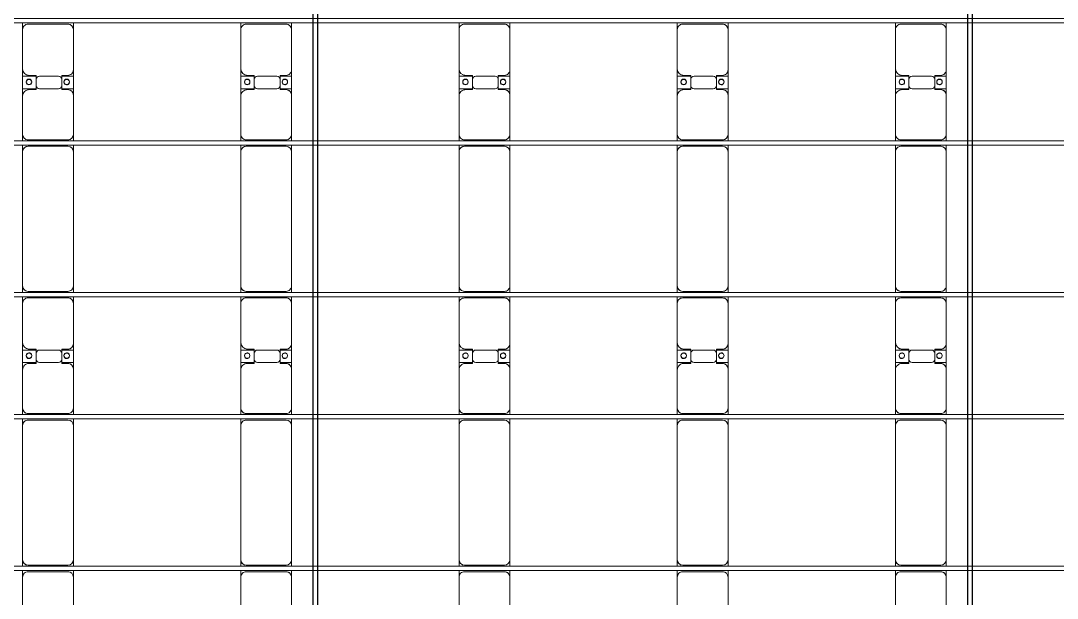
# Model space of a CAD drawing. Header units: millimetres. Extents: x -147246 to 112336, y -213734 to -86506.
# Drawn here: x -24365 to -14864, y -119960 to -114665 of the extents above; entities that cross this region are included whole.
import ezdxf

# ---------------------------------------------------------------- set-up
doc = ezdxf.new("R2010")
doc.units = ezdxf.units.MM
doc.layers.add('A-GENM', color=13, linetype='Continuous', lineweight=9)
doc.layers.add('S-BEAM', color=12, linetype='Continuous', lineweight=9)

# ---------------------------------------------------------------- blocks, each defined once
blk = doc.blocks.new('Dầm C52 - Dầm C52-18769-BỐ TRÍ KHUNG KẾT CẤU BÈ PIN 05')
at = {"layer": 'S-BEAM', "color": 1}
for p, q in [((-74474.3, 20), (74474.3, 20)), ((74474.3, -20), (-74474.3, -20))]:
    blk.add_line(p, q, dxfattribs=at)
blk = doc.blocks.new('Dầm C52 - Dầm C52-18770-BỐ TRÍ KHUNG KẾT CẤU BÈ PIN 05')
at = {"layer": 'S-BEAM', "color": 1}
for p, q in [((-74474.3, 20), (74474.3, 20)), ((74474.3, -20), (-74474.3, -20))]:
    blk.add_line(p, q, dxfattribs=at)
blk = doc.blocks.new('Dầm C52 - Dầm C52-18771-BỐ TRÍ KHUNG KẾT CẤU BÈ PIN 05')
at = {"layer": 'S-BEAM', "color": 1}
for p, q in [((-74474.3, 20), (74474.3, 20)), ((74474.3, -20), (-74474.3, -20))]:
    blk.add_line(p, q, dxfattribs=at)
blk = doc.blocks.new('Dai phao do pin - DẢI PHAO ĐỠ PIN-V61-BỐ TRÍ KHUNG KẾT CẤU BÈ PIN 05')
at = {"layer": 'A-GENM', "color": 7}
for p, q in [((18278.9, 223.4), (18339.7, 223.4)), ((18709.7, 223.4), (18339.7, 223.4)), ((18709.7, 223.4), (18882.2, 223.4)), ((18767.8, 223.4), (18940.3, 223.4)), ((18767.8, 118.2), (18767.8, 223.4)), ((18882.2, 223.4), (18882.2, 118.2)), ((19300.3, 223.4), (18940.3, 223.4)), ((19300.3, 223.4), (19358.9, 223.4)), ((19398.9, 223.4), (19459.7, 223.4)), ((20690.3, 223.4), (19459.7, 223.4)), ((20690.3, 223.4), (20748.9, 223.4)), ((20788.9, 223.4), (20849.7, 223.4)), ((21219.7, 223.4), (20849.7, 223.4)), ((21219.7, 223.4), (21392.2, 223.4)), ((21277.8, 223.4), (21450.3, 223.4)), ((21277.8, 118.2), (21277.8, 223.4)), ((21392.2, 223.4), (21392.2, 118.2)), ((21810.3, 223.4), (21450.3, 223.4)), ((21810.3, 223.4), (21868.9, 223.4)), ((21908.9, 223.4), (21969.7, 223.4)), ((23200.3, 223.4), (21969.7, 223.4)), ((23200.3, 223.4), (23258.9, 223.4)), ((23298.9, 223.4), (23359.7, 223.4)), ((23729.7, 223.4), (23359.7, 223.4)), ((18289.7, 173.4), (18289.7, -191.6)), ((18759.7, 118.2), (18759.7, 173.4)), ((18852.2, 118.2), (18759.7, 118.2)), ((18890.3, 118.2), (18797.8, 118.2)), ((18890.3, 173.4), (18890.3, 118.2)), ((19350.3, -191.6), (19350.3, 173.4)), ((19409.7, 173.4), (19409.7, -191.6)), ((20740.3, -191.6), (20740.3, 173.4)), ((20799.7, 173.4), (20799.7, -191.6)), ((21269.7, 118.2), (21269.7, 173.4)), ((21362.2, 118.2), (21269.7, 118.2)), ((21400.3, 118.2), (21307.8, 118.2)), ((21400.3, 173.4), (21400.3, 118.2)), ((21860.3, -191.6), (21860.3, 173.4)), ((21919.7, 173.4), (21919.7, -191.6)), ((23250.3, -191.6), (23250.3, 173.4)), ((23309.7, 173.4), (23309.7, -191.6)), ((18767.8, 88.2), (18767.8, -88.2)), ((18882.2, -88.2), (18882.2, 88.2)), ((21277.8, 88.2), (21277.8, -88.2)), ((21392.2, -88.2), (21392.2, 88.2)), ((18759.7, -181.6), (18759.7, -118.2)), ((18759.7, -118.2), (18852.2, -118.2)), ((18767.8, -241.6), (18767.8, -118.2)), ((18797.8, -118.2), (18890.3, -118.2)), ((18882.2, -118.2), (18882.2, -241.6)), ((18890.3, -118.2), (18890.3, -181.6)), ((21269.7, -181.6), (21269.7, -118.2)), ((21269.7, -118.2), (21362.2, -118.2)), ((21277.8, -241.6), (21277.8, -118.2)), ((21307.8, -118.2), (21400.3, -118.2)), ((21392.2, -118.2), (21392.2, -241.6)), ((21400.3, -118.2), (21400.3, -181.6)), ((18339.7, -241.6), (18278.9, -241.6)), ((18339.7, -241.6), (18699.7, -241.6)), ((18882.2, -241.6), (18699.7, -241.6)), ((18950.3, -241.6), (18767.8, -241.6)), ((18950.3, -241.6), (19300.3, -241.6)), ((19358.9, -241.6), (19300.3, -241.6)), ((19459.7, -241.6), (19398.9, -241.6)), ((19459.7, -241.6), (20690.3, -241.6)), ((20748.9, -241.6), (20690.3, -241.6)), ((20849.7, -241.6), (20788.9, -241.6)), ((20849.7, -241.6), (21209.7, -241.6)), ((21392.2, -241.6), (21209.7, -241.6)), ((21460.3, -241.6), (21277.8, -241.6)), ((21460.3, -241.6), (21810.3, -241.6)), ((21868.9, -241.6), (21810.3, -241.6)), ((21969.7, -241.6), (21908.9, -241.6)), ((21969.7, -241.6), (23200.3, -241.6)), ((23258.9, -241.6), (23200.3, -241.6)), ((23359.7, -241.6), (23298.9, -241.6)), ((23359.7, -241.6), (23719.7, -241.6))]:
    blk.add_line(p, q, dxfattribs=at)
for centre, radius, start, end in [((18339.7, 173.4), 50, 90, 180), ((18339.7, 173.4), 50, 135, 180), ((18709.7, 173.4), 50, 360, 90), ((18709.7, 173.4), 50, 360, 45), ((18940.3, 173.4), 50, 90, 180), ((18940.3, 173.4), 50, 135, 180), ((19300.3, 173.4), 50, 0, 90), ((19300.3, 173.4), 50, 0, 45), ((19459.7, 173.4), 50, 90, 180), ((19459.7, 173.4), 50, 90, 180), ((20690.3, 173.4), 50, 360, 90), ((20690.3, 173.4), 50, 45, 90), ((20849.7, 173.4), 50, 90, 180), ((20849.7, 173.4), 50, 135, 180), ((21219.7, 173.4), 50, 0, 90), ((21219.7, 173.4), 50, 0, 45), ((21450.3, 173.4), 50, 90, 180), ((21450.3, 173.4), 50, 135, 180), ((21810.3, 173.4), 50, 360, 90), ((21810.3, 173.4), 50, 0, 45), ((21969.7, 173.4), 50, 90, 180), ((21969.7, 173.4), 50, 90, 180), ((23200.3, 173.4), 50, 0, 90), ((23200.3, 173.4), 50, 45, 90), ((23359.7, 173.4), 50, 90, 180), ((23359.7, 173.4), 50, 135, 180), ((18797.8, 88.2), 30, 90, 180), ((18818.6, 161.8), 25, 0, 180), ((18818.6, 161.8), 25, 180, 0), ((18821.4, 161.8), 25, 360, 180), ((18821.4, 161.8), 25, 180, 0), ((18852.2, 88.2), 30, 360, 90), ((21307.8, 88.2), 30, 90, 180), ((21328.6, 161.8), 25, 360, 180), ((21328.6, 161.8), 25, 180, 0), ((21331.4, 161.8), 25, 360, 180), ((21331.4, 161.8), 25, 180, 360), ((21362.2, 88.2), 30, 360, 90), ((18797.8, -88.2), 30, 180, 270), ((18852.2, -88.2), 30, 270, 0), ((21307.8, -88.2), 30, 180, 270), ((21362.2, -88.2), 30, 270, 0), ((18699.7, -181.6), 60, 270, 0), ((18699.7, -181.6), 60, 330, 0), ((18818.6, -183.2), 25, 0, 180), ((18818.6, -183.2), 25, 180, 0), ((18821.4, -183.2), 25, 0, 180), ((18821.4, -183.2), 25, 180, 360), ((18950.3, -181.6), 60, 180, 270), ((18950.3, -181.6), 60, 180, 210), ((21209.7, -181.6), 60, 270, 360), ((21209.7, -181.6), 60, 330, 360), ((21328.6, -183.2), 25, 360, 180), ((21328.6, -183.2), 25, 180, 360), ((21331.4, -183.2), 25, 360, 180), ((21331.4, -183.2), 25, 180, 360), ((21460.3, -181.6), 60, 180, 270), ((21460.3, -181.6), 60, 180, 210), ((18339.7, -191.6), 50, 180, 270), ((18339.7, -191.6), 50, 180, 225), ((19300.3, -191.6), 50, 270, 0), ((19300.3, -191.6), 50, 315, 0), ((19459.7, -191.6), 50, 180, 270), ((19459.7, -191.6), 50, 180, 255), ((20690.3, -191.6), 50, 270, 360), ((20690.3, -191.6), 50, 270, 345), ((20849.7, -191.6), 50, 180, 270), ((20849.7, -191.6), 50, 180, 225), ((21810.3, -191.6), 50, 270, 360), ((21810.3, -191.6), 50, 315, 360), ((21969.7, -191.6), 50, 180, 270), ((21969.7, -191.6), 50, 180, 255), ((23200.3, -191.6), 50, 270, 0), ((23200.3, -191.6), 50, 270, 345), ((23359.7, -191.6), 50, 180, 270), ((23359.7, -191.6), 50, 180, 225)]:
    blk.add_arc(centre, radius, start, end, dxfattribs=at)
blk = doc.blocks.new('Dai phao do pin - DẢI PHAO ĐỠ PIN-V62-BỐ TRÍ KHUNG KẾT CẤU BÈ PIN 05')
at = {"layer": 'A-GENM', "color": 7}
for p, q in [((18278.9, 223.4), (18339.7, 223.4)), ((18709.7, 223.4), (18339.7, 223.4)), ((18709.7, 223.4), (18882.2, 223.4)), ((18767.8, 223.4), (18940.3, 223.4)), ((18767.8, 118.2), (18767.8, 223.4)), ((18882.2, 223.4), (18882.2, 118.2)), ((19300.3, 223.4), (18940.3, 223.4)), ((19300.3, 223.4), (19358.9, 223.4)), ((19398.9, 223.4), (19459.7, 223.4)), ((20690.3, 223.4), (19459.7, 223.4)), ((20690.3, 223.4), (20748.9, 223.4)), ((20788.9, 223.4), (20849.7, 223.4)), ((21219.7, 223.4), (20849.7, 223.4)), ((21219.7, 223.4), (21392.2, 223.4)), ((21277.8, 223.4), (21450.3, 223.4)), ((21277.8, 118.2), (21277.8, 223.4)), ((21392.2, 223.4), (21392.2, 118.2)), ((21810.3, 223.4), (21450.3, 223.4)), ((21810.3, 223.4), (21868.9, 223.4)), ((21908.9, 223.4), (21969.7, 223.4)), ((23200.3, 223.4), (21969.7, 223.4)), ((23200.3, 223.4), (23258.9, 223.4)), ((23298.9, 223.4), (23359.7, 223.4)), ((23729.7, 223.4), (23359.7, 223.4)), ((18289.7, 173.4), (18289.7, -191.6)), ((18759.7, 118.2), (18759.7, 173.4)), ((18852.2, 118.2), (18759.7, 118.2)), ((18890.3, 118.2), (18797.8, 118.2)), ((18890.3, 173.4), (18890.3, 118.2)), ((19350.3, -191.6), (19350.3, 173.4)), ((19409.7, 173.4), (19409.7, -191.6)), ((20740.3, -191.6), (20740.3, 173.4)), ((20799.7, 173.4), (20799.7, -191.6)), ((21269.7, 118.2), (21269.7, 173.4)), ((21362.2, 118.2), (21269.7, 118.2)), ((21400.3, 118.2), (21307.8, 118.2)), ((21400.3, 173.4), (21400.3, 118.2)), ((21860.3, -191.6), (21860.3, 173.4)), ((21919.7, 173.4), (21919.7, -191.6)), ((23250.3, -191.6), (23250.3, 173.4)), ((23309.7, 173.4), (23309.7, -191.6)), ((18767.8, 88.2), (18767.8, -88.2)), ((18882.2, -88.2), (18882.2, 88.2)), ((21277.8, 88.2), (21277.8, -88.2)), ((21392.2, -88.2), (21392.2, 88.2)), ((18759.7, -181.6), (18759.7, -118.2)), ((18759.7, -118.2), (18852.2, -118.2)), ((18767.8, -241.6), (18767.8, -118.2)), ((18797.8, -118.2), (18890.3, -118.2)), ((18882.2, -118.2), (18882.2, -241.6)), ((18890.3, -118.2), (18890.3, -181.6)), ((21269.7, -181.6), (21269.7, -118.2)), ((21269.7, -118.2), (21362.2, -118.2)), ((21277.8, -241.6), (21277.8, -118.2)), ((21307.8, -118.2), (21400.3, -118.2)), ((21392.2, -118.2), (21392.2, -241.6)), ((21400.3, -118.2), (21400.3, -181.6)), ((18339.7, -241.6), (18278.9, -241.6)), ((18339.7, -241.6), (18699.7, -241.6)), ((18882.2, -241.6), (18699.7, -241.6)), ((18950.3, -241.6), (18767.8, -241.6)), ((18950.3, -241.6), (19300.3, -241.6)), ((19358.9, -241.6), (19300.3, -241.6)), ((19459.7, -241.6), (19398.9, -241.6)), ((19459.7, -241.6), (20690.3, -241.6)), ((20748.9, -241.6), (20690.3, -241.6)), ((20849.7, -241.6), (20788.9, -241.6)), ((20849.7, -241.6), (21209.7, -241.6)), ((21392.2, -241.6), (21209.7, -241.6)), ((21460.3, -241.6), (21277.8, -241.6)), ((21460.3, -241.6), (21810.3, -241.6)), ((21868.9, -241.6), (21810.3, -241.6)), ((21969.7, -241.6), (21908.9, -241.6)), ((21969.7, -241.6), (23200.3, -241.6)), ((23258.9, -241.6), (23200.3, -241.6)), ((23359.7, -241.6), (23298.9, -241.6)), ((23359.7, -241.6), (23719.7, -241.6))]:
    blk.add_line(p, q, dxfattribs=at)
for centre, radius, start, end in [((18339.7, 173.4), 50, 90, 180), ((18339.7, 173.4), 50, 135, 180), ((18709.7, 173.4), 50, 360, 90), ((18709.7, 173.4), 50, 360, 45), ((18940.3, 173.4), 50, 90, 180), ((18940.3, 173.4), 50, 135, 180), ((19300.3, 173.4), 50, 0, 90), ((19300.3, 173.4), 50, 0, 45), ((19459.7, 173.4), 50, 90, 180), ((19459.7, 173.4), 50, 90, 180), ((20690.3, 173.4), 50, 360, 90), ((20690.3, 173.4), 50, 45, 90), ((20849.7, 173.4), 50, 90, 180), ((20849.7, 173.4), 50, 135, 180), ((21219.7, 173.4), 50, 0, 90), ((21219.7, 173.4), 50, 0, 45), ((21450.3, 173.4), 50, 90, 180), ((21450.3, 173.4), 50, 135, 180), ((21810.3, 173.4), 50, 360, 90), ((21810.3, 173.4), 50, 0, 45), ((21969.7, 173.4), 50, 90, 180), ((21969.7, 173.4), 50, 90, 180), ((23200.3, 173.4), 50, 0, 90), ((23200.3, 173.4), 50, 45, 90), ((23359.7, 173.4), 50, 90, 180), ((23359.7, 173.4), 50, 135, 180), ((18797.8, 88.2), 30, 90, 180), ((18818.6, 161.8), 25, 0, 180), ((18818.6, 161.8), 25, 180, 0), ((18821.4, 161.8), 25, 360, 180), ((18821.4, 161.8), 25, 180, 0), ((18852.2, 88.2), 30, 360, 90), ((21307.8, 88.2), 30, 90, 180), ((21328.6, 161.8), 25, 360, 180), ((21328.6, 161.8), 25, 180, 0), ((21331.4, 161.8), 25, 360, 180), ((21331.4, 161.8), 25, 180, 360), ((21362.2, 88.2), 30, 360, 90), ((18797.8, -88.2), 30, 180, 270), ((18852.2, -88.2), 30, 270, 0), ((21307.8, -88.2), 30, 180, 270), ((21362.2, -88.2), 30, 270, 0), ((18699.7, -181.6), 60, 270, 0), ((18699.7, -181.6), 60, 330, 0), ((18818.6, -183.2), 25, 0, 180), ((18818.6, -183.2), 25, 180, 0), ((18821.4, -183.2), 25, 0, 180), ((18821.4, -183.2), 25, 180, 360), ((18950.3, -181.6), 60, 180, 270), ((18950.3, -181.6), 60, 180, 210), ((21209.7, -181.6), 60, 270, 360), ((21209.7, -181.6), 60, 330, 360), ((21328.6, -183.2), 25, 360, 180), ((21328.6, -183.2), 25, 180, 360), ((21331.4, -183.2), 25, 360, 180), ((21331.4, -183.2), 25, 180, 360), ((21460.3, -181.6), 60, 180, 270), ((21460.3, -181.6), 60, 180, 210), ((18339.7, -191.6), 50, 180, 270), ((18339.7, -191.6), 50, 180, 225), ((19300.3, -191.6), 50, 270, 0), ((19300.3, -191.6), 50, 315, 0), ((19459.7, -191.6), 50, 180, 270), ((19459.7, -191.6), 50, 180, 255), ((20690.3, -191.6), 50, 270, 360), ((20690.3, -191.6), 50, 270, 345), ((20849.7, -191.6), 50, 180, 270), ((20849.7, -191.6), 50, 180, 225), ((21810.3, -191.6), 50, 270, 360), ((21810.3, -191.6), 50, 315, 360), ((21969.7, -191.6), 50, 180, 270), ((21969.7, -191.6), 50, 180, 255), ((23200.3, -191.6), 50, 270, 0), ((23200.3, -191.6), 50, 270, 345), ((23359.7, -191.6), 50, 180, 270), ((23359.7, -191.6), 50, 180, 225)]:
    blk.add_arc(centre, radius, start, end, dxfattribs=at)
blk = doc.blocks.new('Dai phao do pin - DẢI PHAO ĐỠ PIN-V63-BỐ TRÍ KHUNG KẾT CẤU BÈ PIN 05')
at = {"layer": 'A-GENM', "color": 7}
for p, q in [((18278.9, 223.4), (18339.7, 223.4)), ((18709.7, 223.4), (18339.7, 223.4)), ((18709.7, 223.4), (18882.2, 223.4)), ((18767.8, 223.4), (18940.3, 223.4)), ((18767.8, 118.2), (18767.8, 223.4)), ((18882.2, 223.4), (18882.2, 118.2)), ((19300.3, 223.4), (18940.3, 223.4)), ((19300.3, 223.4), (19358.9, 223.4)), ((19398.9, 223.4), (19459.7, 223.4)), ((20690.3, 223.4), (19459.7, 223.4)), ((20690.3, 223.4), (20748.9, 223.4)), ((20788.9, 223.4), (20849.7, 223.4)), ((21219.7, 223.4), (20849.7, 223.4)), ((21219.7, 223.4), (21392.2, 223.4)), ((21277.8, 223.4), (21450.3, 223.4)), ((21277.8, 118.2), (21277.8, 223.4)), ((21392.2, 223.4), (21392.2, 118.2)), ((21810.3, 223.4), (21450.3, 223.4)), ((21810.3, 223.4), (21868.9, 223.4)), ((21908.9, 223.4), (21969.7, 223.4)), ((23200.3, 223.4), (21969.7, 223.4)), ((23200.3, 223.4), (23258.9, 223.4)), ((23298.9, 223.4), (23359.7, 223.4)), ((23729.7, 223.4), (23359.7, 223.4)), ((18289.7, 173.4), (18289.7, -191.6)), ((18759.7, 118.2), (18759.7, 173.4)), ((18852.2, 118.2), (18759.7, 118.2)), ((18890.3, 118.2), (18797.8, 118.2)), ((18890.3, 173.4), (18890.3, 118.2)), ((19350.3, -191.6), (19350.3, 173.4)), ((19409.7, 173.4), (19409.7, -191.6)), ((20740.3, -191.6), (20740.3, 173.4)), ((20799.7, 173.4), (20799.7, -191.6)), ((21269.7, 118.2), (21269.7, 173.4)), ((21362.2, 118.2), (21269.7, 118.2)), ((21400.3, 118.2), (21307.8, 118.2)), ((21400.3, 173.4), (21400.3, 118.2)), ((21860.3, -191.6), (21860.3, 173.4)), ((21919.7, 173.4), (21919.7, -191.6)), ((23250.3, -191.6), (23250.3, 173.4)), ((23309.7, 173.4), (23309.7, -191.6)), ((18767.8, 88.2), (18767.8, -88.2)), ((18882.2, -88.2), (18882.2, 88.2)), ((21277.8, 88.2), (21277.8, -88.2)), ((21392.2, -88.2), (21392.2, 88.2)), ((18759.7, -181.6), (18759.7, -118.2)), ((18759.7, -118.2), (18852.2, -118.2)), ((18767.8, -241.6), (18767.8, -118.2)), ((18797.8, -118.2), (18890.3, -118.2)), ((18882.2, -118.2), (18882.2, -241.6)), ((18890.3, -118.2), (18890.3, -181.6)), ((21269.7, -181.6), (21269.7, -118.2)), ((21269.7, -118.2), (21362.2, -118.2)), ((21277.8, -241.6), (21277.8, -118.2)), ((21307.8, -118.2), (21400.3, -118.2)), ((21392.2, -118.2), (21392.2, -241.6)), ((21400.3, -118.2), (21400.3, -181.6)), ((18339.7, -241.6), (18278.9, -241.6)), ((18339.7, -241.6), (18699.7, -241.6)), ((18882.2, -241.6), (18699.7, -241.6)), ((18950.3, -241.6), (18767.8, -241.6)), ((18950.3, -241.6), (19300.3, -241.6)), ((19358.9, -241.6), (19300.3, -241.6)), ((19459.7, -241.6), (19398.9, -241.6)), ((19459.7, -241.6), (20690.3, -241.6)), ((20748.9, -241.6), (20690.3, -241.6)), ((20849.7, -241.6), (20788.9, -241.6)), ((20849.7, -241.6), (21209.7, -241.6)), ((21392.2, -241.6), (21209.7, -241.6)), ((21460.3, -241.6), (21277.8, -241.6)), ((21460.3, -241.6), (21810.3, -241.6)), ((21868.9, -241.6), (21810.3, -241.6)), ((21969.7, -241.6), (21908.9, -241.6)), ((21969.7, -241.6), (23200.3, -241.6)), ((23258.9, -241.6), (23200.3, -241.6)), ((23359.7, -241.6), (23298.9, -241.6)), ((23359.7, -241.6), (23719.7, -241.6))]:
    blk.add_line(p, q, dxfattribs=at)
for centre, radius, start, end in [((18339.7, 173.4), 50, 90, 180), ((18339.7, 173.4), 50, 135, 180), ((18709.7, 173.4), 50, 360, 90), ((18709.7, 173.4), 50, 360, 45), ((18940.3, 173.4), 50, 90, 180), ((18940.3, 173.4), 50, 135, 180), ((19300.3, 173.4), 50, 0, 90), ((19300.3, 173.4), 50, 0, 45), ((19459.7, 173.4), 50, 90, 180), ((19459.7, 173.4), 50, 90, 180), ((20690.3, 173.4), 50, 360, 90), ((20690.3, 173.4), 50, 45, 90), ((20849.7, 173.4), 50, 90, 180), ((20849.7, 173.4), 50, 135, 180), ((21219.7, 173.4), 50, 0, 90), ((21219.7, 173.4), 50, 0, 45), ((21450.3, 173.4), 50, 90, 180), ((21450.3, 173.4), 50, 135, 180), ((21810.3, 173.4), 50, 360, 90), ((21810.3, 173.4), 50, 0, 45), ((21969.7, 173.4), 50, 90, 180), ((21969.7, 173.4), 50, 90, 180), ((23200.3, 173.4), 50, 0, 90), ((23200.3, 173.4), 50, 45, 90), ((23359.7, 173.4), 50, 90, 180), ((23359.7, 173.4), 50, 135, 180), ((18797.8, 88.2), 30, 90, 180), ((18818.6, 161.8), 25, 0, 180), ((18818.6, 161.8), 25, 180, 0), ((18821.4, 161.8), 25, 360, 180), ((18821.4, 161.8), 25, 180, 0), ((18852.2, 88.2), 30, 360, 90), ((21307.8, 88.2), 30, 90, 180), ((21328.6, 161.8), 25, 360, 180), ((21328.6, 161.8), 25, 180, 0), ((21331.4, 161.8), 25, 360, 180), ((21331.4, 161.8), 25, 180, 360), ((21362.2, 88.2), 30, 360, 90), ((18797.8, -88.2), 30, 180, 270), ((18852.2, -88.2), 30, 270, 0), ((21307.8, -88.2), 30, 180, 270), ((21362.2, -88.2), 30, 270, 0), ((18699.7, -181.6), 60, 270, 0), ((18699.7, -181.6), 60, 330, 0), ((18818.6, -183.2), 25, 0, 180), ((18818.6, -183.2), 25, 180, 0), ((18821.4, -183.2), 25, 0, 180), ((18821.4, -183.2), 25, 180, 360), ((18950.3, -181.6), 60, 180, 270), ((18950.3, -181.6), 60, 180, 210), ((21209.7, -181.6), 60, 270, 360), ((21209.7, -181.6), 60, 330, 360), ((21328.6, -183.2), 25, 360, 180), ((21328.6, -183.2), 25, 180, 360), ((21331.4, -183.2), 25, 360, 180), ((21331.4, -183.2), 25, 180, 360), ((21460.3, -181.6), 60, 180, 270), ((21460.3, -181.6), 60, 180, 210), ((18339.7, -191.6), 50, 180, 270), ((18339.7, -191.6), 50, 180, 225), ((19300.3, -191.6), 50, 270, 0), ((19300.3, -191.6), 50, 315, 0), ((19459.7, -191.6), 50, 180, 270), ((19459.7, -191.6), 50, 180, 255), ((20690.3, -191.6), 50, 270, 360), ((20690.3, -191.6), 50, 270, 345), ((20849.7, -191.6), 50, 180, 270), ((20849.7, -191.6), 50, 180, 225), ((21810.3, -191.6), 50, 270, 360), ((21810.3, -191.6), 50, 315, 360), ((21969.7, -191.6), 50, 180, 270), ((21969.7, -191.6), 50, 180, 255), ((23200.3, -191.6), 50, 270, 0), ((23200.3, -191.6), 50, 270, 345), ((23359.7, -191.6), 50, 180, 270), ((23359.7, -191.6), 50, 180, 225)]:
    blk.add_arc(centre, radius, start, end, dxfattribs=at)
blk = doc.blocks.new('Dai phao do pin - DẢI PHAO ĐỠ PIN-V64-BỐ TRÍ KHUNG KẾT CẤU BÈ PIN 05')
at = {"layer": 'A-GENM', "color": 7}
for p, q in [((18278.9, 223.4), (18339.7, 223.4)), ((18709.7, 223.4), (18339.7, 223.4)), ((18709.7, 223.4), (18882.2, 223.4)), ((18767.8, 223.4), (18940.3, 223.4)), ((18767.8, 118.2), (18767.8, 223.4)), ((18882.2, 223.4), (18882.2, 118.2)), ((19300.3, 223.4), (18940.3, 223.4)), ((19300.3, 223.4), (19358.9, 223.4)), ((19398.9, 223.4), (19459.7, 223.4)), ((20690.3, 223.4), (19459.7, 223.4)), ((20690.3, 223.4), (20748.9, 223.4)), ((20788.9, 223.4), (20849.7, 223.4)), ((21219.7, 223.4), (20849.7, 223.4)), ((21219.7, 223.4), (21392.2, 223.4)), ((21277.8, 223.4), (21450.3, 223.4)), ((21277.8, 118.2), (21277.8, 223.4)), ((21392.2, 223.4), (21392.2, 118.2)), ((21810.3, 223.4), (21450.3, 223.4)), ((21810.3, 223.4), (21868.9, 223.4)), ((21908.9, 223.4), (21969.7, 223.4)), ((23200.3, 223.4), (21969.7, 223.4)), ((23200.3, 223.4), (23258.9, 223.4)), ((23298.9, 223.4), (23359.7, 223.4)), ((23729.7, 223.4), (23359.7, 223.4)), ((18289.7, 173.4), (18289.7, -191.6)), ((18759.7, 118.2), (18759.7, 173.4)), ((18852.2, 118.2), (18759.7, 118.2)), ((18890.3, 118.2), (18797.8, 118.2)), ((18890.3, 173.4), (18890.3, 118.2)), ((19350.3, -191.6), (19350.3, 173.4)), ((19409.7, 173.4), (19409.7, -191.6)), ((20740.3, -191.6), (20740.3, 173.4)), ((20799.7, 173.4), (20799.7, -191.6)), ((21269.7, 118.2), (21269.7, 173.4)), ((21362.2, 118.2), (21269.7, 118.2)), ((21400.3, 118.2), (21307.8, 118.2)), ((21400.3, 173.4), (21400.3, 118.2)), ((21860.3, -191.6), (21860.3, 173.4)), ((21919.7, 173.4), (21919.7, -191.6)), ((23250.3, -191.6), (23250.3, 173.4)), ((23309.7, 173.4), (23309.7, -191.6)), ((18767.8, 88.2), (18767.8, -88.2)), ((18882.2, -88.2), (18882.2, 88.2)), ((21277.8, 88.2), (21277.8, -88.2)), ((21392.2, -88.2), (21392.2, 88.2)), ((18759.7, -181.6), (18759.7, -118.2)), ((18759.7, -118.2), (18852.2, -118.2)), ((18767.8, -241.6), (18767.8, -123.2)), ((18797.8, -118.2), (18890.3, -118.2)), ((18882.2, -123.2), (18882.2, -241.6)), ((18890.3, -118.2), (18890.3, -181.6)), ((21269.7, -181.6), (21269.7, -118.2)), ((21269.7, -118.2), (21362.2, -118.2)), ((21277.8, -241.6), (21277.8, -123.1)), ((21307.8, -118.2), (21400.3, -118.2)), ((21392.2, -123.1), (21392.2, -241.6)), ((21400.3, -118.2), (21400.3, -181.6)), ((18339.7, -241.6), (18278.9, -241.6)), ((18339.7, -241.6), (18699.7, -241.6)), ((18882.2, -241.6), (18699.7, -241.6)), ((18950.3, -241.6), (18767.8, -241.6)), ((18950.3, -241.6), (19300.3, -241.6)), ((19358.9, -241.6), (19300.3, -241.6)), ((19459.7, -241.6), (19398.9, -241.6)), ((19459.7, -241.6), (20690.3, -241.6)), ((20748.9, -241.6), (20690.3, -241.6)), ((20849.7, -241.6), (20788.9, -241.6)), ((20849.7, -241.6), (21209.7, -241.6)), ((21392.2, -241.6), (21209.7, -241.6)), ((21460.3, -241.6), (21277.8, -241.6)), ((21460.3, -241.6), (21810.3, -241.6)), ((21868.9, -241.6), (21810.3, -241.6)), ((21969.7, -241.6), (21908.9, -241.6)), ((21969.7, -241.6), (23200.3, -241.6)), ((23258.9, -241.6), (23200.3, -241.6)), ((23359.7, -241.6), (23298.9, -241.6)), ((23359.7, -241.6), (23719.7, -241.6))]:
    blk.add_line(p, q, dxfattribs=at)
for centre, radius, start, end in [((18339.7, 173.4), 50, 90, 180), ((18339.7, 173.4), 50, 135, 180), ((18709.7, 173.4), 50, 360, 90), ((18709.7, 173.4), 50, 360, 45), ((18940.3, 173.4), 50, 90, 180), ((18940.3, 173.4), 50, 135, 180), ((19300.3, 173.4), 50, 0, 90), ((19300.3, 173.4), 50, 0, 45), ((19459.7, 173.4), 50, 90, 180), ((19459.7, 173.4), 50, 90, 180), ((20690.3, 173.4), 50, 360, 90), ((20690.3, 173.4), 50, 45, 90), ((20849.7, 173.4), 50, 90, 180), ((20849.7, 173.4), 50, 135, 180), ((21219.7, 173.4), 50, 0, 90), ((21219.7, 173.4), 50, 0, 45), ((21450.3, 173.4), 50, 90, 180), ((21450.3, 173.4), 50, 135, 180), ((21810.3, 173.4), 50, 360, 90), ((21810.3, 173.4), 50, 0, 45), ((21969.7, 173.4), 50, 90, 180), ((21969.7, 173.4), 50, 90, 180), ((23200.3, 173.4), 50, 0, 90), ((23200.3, 173.4), 50, 45, 90), ((23359.7, 173.4), 50, 90, 180), ((23359.7, 173.4), 50, 135, 180), ((18797.8, 88.2), 30, 90, 180), ((18818.6, 161.8), 25, 0, 180), ((18818.6, 161.8), 25, 180, 0), ((18821.4, 161.8), 25, 360, 180), ((18821.4, 161.8), 25, 180, 0), ((18852.2, 88.2), 30, 360, 90), ((21307.8, 88.2), 30, 90, 180), ((21328.6, 161.8), 25, 360, 180), ((21328.6, 161.8), 25, 180, 0), ((21331.4, 161.8), 25, 360, 180), ((21331.4, 161.8), 25, 180, 360), ((21362.2, 88.2), 30, 360, 90), ((18797.8, -88.2), 30, 180, 270), ((18852.2, -88.2), 30, 270, 0), ((21307.8, -88.2), 30, 180, 270), ((21362.2, -88.2), 30, 270, 0), ((18699.7, -181.6), 60, 270, 0), ((18699.7, -181.6), 60, 330, 0), ((18818.6, -183.2), 25, 0, 180), ((18818.6, -183.2), 25, 180, 0), ((18821.4, -183.2), 25, 0, 180), ((18821.4, -183.2), 25, 180, 360), ((18950.3, -181.6), 60, 180, 270), ((18950.3, -181.6), 60, 180, 210), ((21209.7, -181.6), 60, 270, 360), ((21209.7, -181.6), 60, 330, 360), ((21328.6, -183.2), 25, 360, 180), ((21328.6, -183.2), 25, 180, 360), ((21331.4, -183.2), 25, 360, 180), ((21331.4, -183.2), 25, 180, 360), ((21460.3, -181.6), 60, 180, 270), ((21460.3, -181.6), 60, 180, 210), ((18339.7, -191.6), 50, 180, 270), ((18339.7, -191.6), 50, 180, 225), ((19300.3, -191.6), 50, 270, 0), ((19300.3, -191.6), 50, 315, 0), ((19459.7, -191.6), 50, 180, 270), ((19459.7, -191.6), 50, 180, 255), ((20690.3, -191.6), 50, 270, 360), ((20690.3, -191.6), 50, 270, 345), ((20849.7, -191.6), 50, 180, 270), ((20849.7, -191.6), 50, 180, 225), ((21810.3, -191.6), 50, 270, 360), ((21810.3, -191.6), 50, 315, 360), ((21969.7, -191.6), 50, 180, 270), ((21969.7, -191.6), 50, 180, 255), ((23200.3, -191.6), 50, 270, 0), ((23200.3, -191.6), 50, 270, 345), ((23359.7, -191.6), 50, 180, 270), ((23359.7, -191.6), 50, 180, 225)]:
    blk.add_arc(centre, radius, start, end, dxfattribs=at)
blk = doc.blocks.new('Dai phao do pin - DẢI PHAO ĐỠ PIN-V65-BỐ TRÍ KHUNG KẾT CẤU BÈ PIN 05')
at = {"layer": 'A-GENM', "color": 7}
for p, q in [((18278.9, 223.4), (18339.7, 223.4)), ((18709.7, 223.4), (18339.7, 223.4)), ((18709.7, 223.4), (18882.2, 223.4)), ((18767.8, 223.4), (18940.3, 223.4)), ((18767.8, 118.2), (18767.8, 223.4)), ((18882.2, 223.4), (18882.2, 118.2)), ((19300.3, 223.4), (18940.3, 223.4)), ((19300.3, 223.4), (19358.9, 223.4)), ((19398.9, 223.4), (19459.7, 223.4)), ((20690.3, 223.4), (19459.7, 223.4)), ((20690.3, 223.4), (20748.9, 223.4)), ((20788.9, 223.4), (20849.7, 223.4)), ((21219.7, 223.4), (20849.7, 223.4)), ((21219.7, 223.4), (21392.2, 223.4)), ((21277.8, 223.4), (21450.3, 223.4)), ((21277.8, 118.2), (21277.8, 223.4)), ((21392.2, 223.4), (21392.2, 118.2)), ((21810.3, 223.4), (21450.3, 223.4)), ((21810.3, 223.4), (21868.9, 223.4)), ((21908.9, 223.4), (21969.7, 223.4)), ((23200.3, 223.4), (21969.7, 223.4)), ((23200.3, 223.4), (23258.9, 223.4)), ((23298.9, 223.4), (23359.7, 223.4)), ((23729.7, 223.4), (23359.7, 223.4)), ((18289.7, 173.4), (18289.7, -191.6)), ((18759.7, 118.2), (18759.7, 173.4)), ((18852.2, 118.2), (18759.7, 118.2)), ((18890.3, 118.2), (18797.8, 118.2)), ((18890.3, 173.4), (18890.3, 118.2)), ((19350.3, -191.6), (19350.3, 173.4)), ((19409.7, 173.4), (19409.7, -191.6)), ((20740.3, -191.6), (20740.3, 173.4)), ((20799.7, 173.4), (20799.7, -191.6)), ((21269.7, 118.2), (21269.7, 173.4)), ((21362.2, 118.2), (21269.7, 118.2)), ((21400.3, 118.2), (21307.8, 118.2)), ((21400.3, 173.4), (21400.3, 118.2)), ((21860.3, -191.6), (21860.3, 173.4)), ((21919.7, 173.4), (21919.7, -191.6)), ((23250.3, -191.6), (23250.3, 173.4)), ((23309.7, 173.4), (23309.7, -191.6)), ((18767.8, 88.2), (18767.8, -88.2)), ((18882.2, -88.2), (18882.2, 88.2)), ((21277.8, 88.2), (21277.8, -88.2)), ((21392.2, -88.2), (21392.2, 88.2)), ((18759.7, -181.6), (18759.7, -118.2)), ((18759.7, -118.2), (18852.2, -118.2)), ((18767.8, -241.6), (18767.8, -118.2)), ((18797.8, -118.2), (18890.3, -118.2)), ((18882.2, -118.2), (18882.2, -241.6)), ((18890.3, -118.2), (18890.3, -181.6)), ((21269.7, -181.6), (21269.7, -118.2)), ((21269.7, -118.2), (21362.2, -118.2)), ((21277.8, -241.6), (21277.8, -118.2)), ((21307.8, -118.2), (21400.3, -118.2)), ((21392.2, -118.2), (21392.2, -241.6)), ((21400.3, -118.2), (21400.3, -181.6)), ((18339.7, -241.6), (18278.9, -241.6)), ((18339.7, -241.6), (18699.7, -241.6)), ((18882.2, -241.6), (18699.7, -241.6)), ((18950.3, -241.6), (18767.8, -241.6)), ((18950.3, -241.6), (19300.3, -241.6)), ((19358.9, -241.6), (19300.3, -241.6)), ((19459.7, -241.6), (19398.9, -241.6)), ((19459.7, -241.6), (20690.3, -241.6)), ((20748.9, -241.6), (20690.3, -241.6)), ((20849.7, -241.6), (20788.9, -241.6)), ((20849.7, -241.6), (21209.7, -241.6)), ((21392.2, -241.6), (21209.7, -241.6)), ((21460.3, -241.6), (21277.8, -241.6)), ((21460.3, -241.6), (21810.3, -241.6)), ((21868.9, -241.6), (21810.3, -241.6)), ((21969.7, -241.6), (21908.9, -241.6)), ((21969.7, -241.6), (23200.3, -241.6)), ((23258.9, -241.6), (23200.3, -241.6)), ((23359.7, -241.6), (23298.9, -241.6)), ((23359.7, -241.6), (23719.7, -241.6))]:
    blk.add_line(p, q, dxfattribs=at)
for centre, radius, start, end in [((18339.7, 173.4), 50, 90, 180), ((18339.7, 173.4), 50, 135, 180), ((18709.7, 173.4), 50, 360, 90), ((18709.7, 173.4), 50, 360, 45), ((18940.3, 173.4), 50, 90, 180), ((18940.3, 173.4), 50, 135, 180), ((19300.3, 173.4), 50, 0, 90), ((19300.3, 173.4), 50, 0, 45), ((19459.7, 173.4), 50, 90, 180), ((19459.7, 173.4), 50, 90, 180), ((20690.3, 173.4), 50, 360, 90), ((20690.3, 173.4), 50, 45, 90), ((20849.7, 173.4), 50, 90, 180), ((20849.7, 173.4), 50, 135, 180), ((21219.7, 173.4), 50, 0, 90), ((21219.7, 173.4), 50, 0, 45), ((21450.3, 173.4), 50, 90, 180), ((21450.3, 173.4), 50, 135, 180), ((21810.3, 173.4), 50, 360, 90), ((21810.3, 173.4), 50, 0, 45), ((21969.7, 173.4), 50, 90, 180), ((21969.7, 173.4), 50, 90, 180), ((23200.3, 173.4), 50, 0, 90), ((23200.3, 173.4), 50, 45, 90), ((23359.7, 173.4), 50, 90, 180), ((23359.7, 173.4), 50, 135, 180), ((18797.8, 88.2), 30, 90, 180), ((18818.6, 161.8), 25, 0, 180), ((18818.6, 161.8), 25, 180, 0), ((18821.4, 161.8), 25, 360, 180), ((18821.4, 161.8), 25, 180, 0), ((18852.2, 88.2), 30, 360, 90), ((21307.8, 88.2), 30, 90, 180), ((21328.6, 161.8), 25, 360, 180), ((21328.6, 161.8), 25, 180, 0), ((21331.4, 161.8), 25, 360, 180), ((21331.4, 161.8), 25, 180, 360), ((21362.2, 88.2), 30, 360, 90), ((18797.8, -88.2), 30, 180, 270), ((18852.2, -88.2), 30, 270, 0), ((21307.8, -88.2), 30, 180, 270), ((21362.2, -88.2), 30, 270, 0), ((18699.7, -181.6), 60, 270, 0), ((18699.7, -181.6), 60, 330, 0), ((18818.6, -183.2), 25, 0, 180), ((18818.6, -183.2), 25, 180, 0), ((18821.4, -183.2), 25, 0, 180), ((18821.4, -183.2), 25, 180, 360), ((18950.3, -181.6), 60, 180, 270), ((18950.3, -181.6), 60, 180, 210), ((21209.7, -181.6), 60, 270, 360), ((21209.7, -181.6), 60, 330, 360), ((21328.6, -183.2), 25, 360, 180), ((21328.6, -183.2), 25, 180, 360), ((21331.4, -183.2), 25, 360, 180), ((21331.4, -183.2), 25, 180, 360), ((21460.3, -181.6), 60, 180, 270), ((21460.3, -181.6), 60, 180, 210), ((18339.7, -191.6), 50, 180, 270), ((18339.7, -191.6), 50, 180, 225), ((19300.3, -191.6), 50, 270, 0), ((19300.3, -191.6), 50, 315, 0), ((19459.7, -191.6), 50, 180, 270), ((19459.7, -191.6), 50, 180, 210), ((19459.7, -191.6), 50, 214.90267, 255), ((20690.3, -191.6), 50, 270, 360), ((20690.3, -191.6), 50, 270, 345), ((20849.7, -191.6), 50, 180, 270), ((20849.7, -191.6), 50, 180, 225), ((21810.3, -191.6), 50, 270, 360), ((21810.3, -191.6), 50, 315, 360), ((21969.7, -191.6), 50, 180, 270), ((21969.7, -191.6), 50, 180, 255), ((23200.3, -191.6), 50, 270, 0), ((23200.3, -191.6), 50, 270, 345), ((23359.7, -191.6), 50, 180, 270), ((23359.7, -191.6), 50, 180, 225)]:
    blk.add_arc(centre, radius, start, end, dxfattribs=at)
blk = doc.blocks.new('Dầm C52 - Hộp 40x60-25902-BỐ TRÍ KHUNG KẾT CẤU BÈ PIN 05')
at = {"layer": 'S-BEAM', "color": 3, "lineweight": 25}
for p, q in [((-55977.2, 20), (55977.2, 20)), ((55977.2, -20), (-55977.2, -20))]:
    blk.add_line(p, q, dxfattribs=at)
blk = doc.blocks.new('Dầm C52 - Hộp 40x60-25903-BỐ TRÍ KHUNG KẾT CẤU BÈ PIN 05')
at = {"layer": 'S-BEAM', "color": 3, "lineweight": 25}
for p, q in [((-55977.2, 20), (55977.2, 20)), ((55977.2, -20), (-55977.2, -20))]:
    blk.add_line(p, q, dxfattribs=at)
blk = doc.blocks.new('HOBANMONG_BEPIN 5_rvt-1-BỐ TRÍ KHUNG KẾT CẤU BÈ PIN 05')
at = {"layer": 'A-GENM', "color": 3, "lineweight": 25, "rotation": 269.9997710125194}
for name, p in [('Dai phao do pin - DẢI PHAO ĐỠ PIN-V61-BỐ TRÍ KHUNG KẾT CẤU BÈ PIN 05', (-24105.5, -96406.1)), ('Dai phao do pin - DẢI PHAO ĐỠ PIN-V62-BỐ TRÍ KHUNG KẾT CẤU BÈ PIN 05', (-22105.5, -96406.1)), ('Dai phao do pin - DẢI PHAO ĐỠ PIN-V63-BỐ TRÍ KHUNG KẾT CẤU BÈ PIN 05', (-20105.5, -96406.2)), ('Dai phao do pin - DẢI PHAO ĐỠ PIN-V64-BỐ TRÍ KHUNG KẾT CẤU BÈ PIN 05', (-18105.5, -96406.2)), ('Dai phao do pin - DẢI PHAO ĐỠ PIN-V65-BỐ TRÍ KHUNG KẾT CẤU BÈ PIN 05', (-16105.5, -96406.2))]:
    blk.add_blockref(name, p, dxfattribs=at)
at = {"layer": 'S-BEAM', "color": 3, "lineweight": 25}
for name, p, rotation in [('Dầm C52 - Hộp 40x60-25902-BỐ TRÍ KHUNG KẾT CẤU BÈ PIN 05', (-21664.2, -148542), 269.9997710125197), ('Dầm C52 - Hộp 40x60-25903-BỐ TRÍ KHUNG KẾT CẤU BÈ PIN 05', (-15664.2, -148542), 269.9997710125197), ('Dầm C52 - Dầm C52-18769-BỐ TRÍ KHUNG KẾT CẤU BÈ PIN 05', (-66079.9, -114664.9), 179.9997710135151), ('Dầm C52 - Dầm C52-18769-BỐ TRÍ KHUNG KẾT CẤU BÈ PIN 05', (-66079.9, -115784.9), 179.9997710135151), ('Dầm C52 - Dầm C52-18770-BỐ TRÍ KHUNG KẾT CẤU BÈ PIN 05', (-66079.9, -117174.9), 179.9997710135151), ('Dầm C52 - Dầm C52-18770-BỐ TRÍ KHUNG KẾT CẤU BÈ PIN 05', (-66079.9, -118294.9), 179.9997710135151), ('Dầm C52 - Dầm C52-18771-BỐ TRÍ KHUNG KẾT CẤU BÈ PIN 05', (-66079.9, -119684.9), 179.9997710135151)]:
    blk.add_blockref(name, p, dxfattribs=dict(at, rotation=rotation))

msp = doc.modelspace()

# ---------------------------------------------------------------- block references
at = {"lineweight": 5}
msp.add_blockref('HOBANMONG_BEPIN 5_rvt-1-BỐ TRÍ KHUNG KẾT CẤU BÈ PIN 05', (0, 0), dxfattribs=at)

doc.saveas('drawing.dxf')
